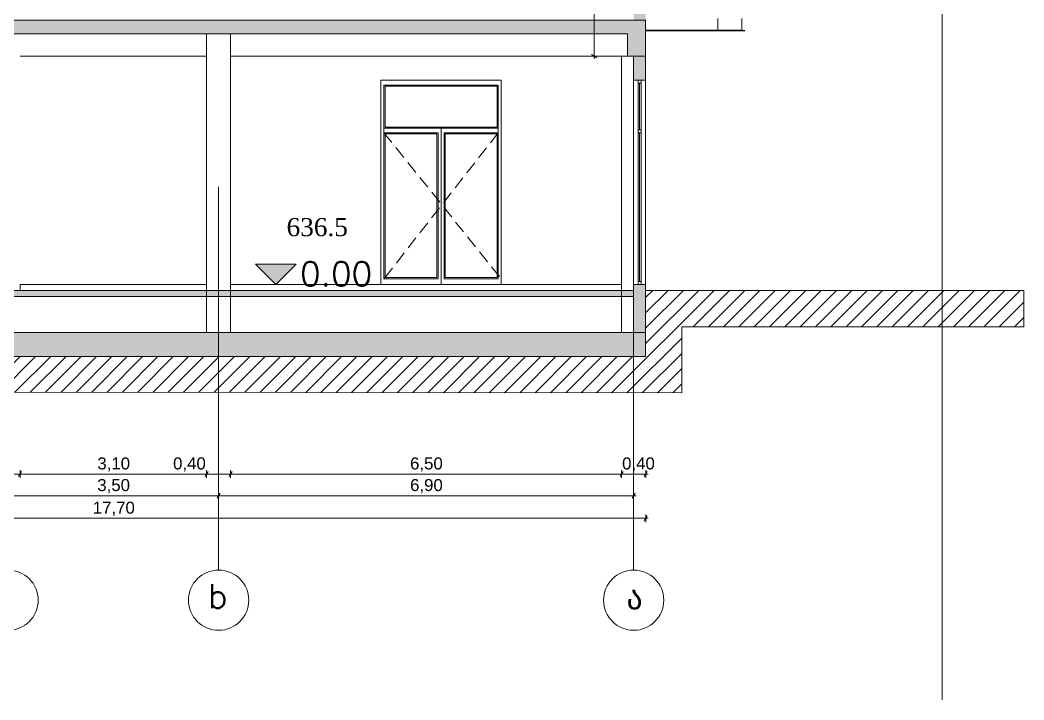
# Model space of a CAD drawing. Header units: metres. Extents: x 476297 to 476657, y 4620828 to 4621206.
# Drawn here: x 476639.31 to 476655.99, y 4621104.09 to 4621115.4 of the extents above; entities that cross this region are included whole.
import ezdxf

# ---------------------------------------------------------------- set-up
doc = ezdxf.new("R2010")
doc.units = ezdxf.units.M
doc.header["$MEASUREMENT"] = 0
doc.linetypes.add('Hidden Line', pattern=[0.3175, 0.211667, -0.105833])
for name, color, linetype in [('0_0 Architecture', 7, 'Continuous'), ('0_Pen_No__1', 7, 'Continuous'), ('0_Pen_No__250', 7, 'Continuous'), ('2D Drafting - General_Pen_No__250', 7, 'Continuous'), ('2D Drafting - General_Pen_No__250_Pen_No__7', 7, 'Continuous'), ('2D Drafting - General_Pen_No__7', 7, 'Continuous'), ('a-iataki_Pen_No__5_Pen_No__5', 7, 'Continuous'), ('Dimensioning - General', 7, 'Continuous'), ('gegmebi_Pen_No__7', 7, 'Continuous'), ('kar-panjara_Pen_No__7', 7, 'Continuous'), ('New2D Drafting - General_Pen_No__7', 7, 'Continuous'), ('NewNew_piketebi_Pen_No__7', 7, 'Continuous'), ('NewStructural - Bearing', 7, 'Continuous'), ('Structural - Bearing', 7, 'Continuous'), ('zoma', 7, 'Continuous'), ('zoma_Pen_No__1', 7, 'Continuous'), ('zoma_Pen_No__5_Pen_No__5', 7, 'Continuous')]:
    doc.layers.add(name, color=color, linetype=linetype)
doc.styles.add('GENERATED_STYLE_2', font='arial.ttf')
doc.styles.add('GENERATED_STYLE_6', font='times.ttf')
doc.styles.add('GENERATED_STYLE_7', font='sylfaen.ttf')
doc.dimstyles.new('GENERATED_STYLE__1', dxfattribs={"dimtxt": 0.2, "dimasz": 0.064421, "dimexe": 0.18, "dimexo": 0.003, "dimgap": 0.09, "dimtad": 1, "dimtih": 1, "dimtoh": 1, "dimzin": 0, "dimdsep": 46, "dimtxsty": 'GENERATED_STYLE_2', "dimblk": 'ARROWHEAD_2', "dimblk1": 'ARROWHEAD_2', "dimblk2": 'ARROWHEAD_2', "dimcen": 0.09, "dimclrd": 142, "dimclre": 142, "dimclrt": 142, "dimadec": 0, "dimazin": 0, "dimtfac": 1, "dimtdec": 4, "dimtmove": 0, "dimatfit": 3, "dimfxl": 1, "dimtolj": 1, "dimtzin": 0, "dimarcsym": 0})
doc.dimstyles.new('GENERATED_STYLE__2', dxfattribs={"dimtxt": 0.2, "dimasz": 0.064421, "dimexe": 0.18, "dimexo": 0.003, "dimgap": 0.09, "dimtad": 1, "dimtih": 1, "dimtoh": 1, "dimzin": 0, "dimdsep": 46, "dimtxsty": 'GENERATED_STYLE_2', "dimblk": 'ARROWHEAD_2', "dimblk1": 'ARROWHEAD_2', "dimblk2": 'ARROWHEAD_2', "dimcen": 0.09, "dimclrd": 142, "dimclre": 142, "dimclrt": 142, "dimadec": 0, "dimazin": 0, "dimtfac": 1, "dimtdec": 4, "dimtmove": 2, "dimatfit": 3, "dimfxl": 1, "dimtolj": 1, "dimtzin": 0, "dimarcsym": 0})
doc.dimstyles.new('GENERATED_STYLE__4', dxfattribs={"dimtxt": 0.1, "dimasz": 0.068641, "dimexe": 0.18, "dimexo": 0.0625, "dimgap": 0.09, "dimtad": 1, "dimzin": 0, "dimdsep": 46, "dimtxsty": 'GENERATED_STYLE_2', "dimblk": 'ARROWHEAD_2', "dimblk1": 'ARROWHEAD_2', "dimblk2": 'ARROWHEAD_2', "dimcen": 0.09, "dimse1": 1, "dimse2": 1, "dimclrd": 142, "dimclre": 142, "dimclrt": 142, "dimadec": 0, "dimazin": 0, "dimtfac": 1, "dimtdec": 4, "dimtmove": 0, "dimatfit": 3, "dimfxl": 1, "dimtolj": 1, "dimtzin": 0, "dimarcsym": 0})

# ---------------------------------------------------------------- blocks, each defined once
blk = doc.blocks.new('*D128', base_point=(476844.527, 4621385.791))
at = {"layer": 'Dimensioning - General', "color": 142, "linetype": 'Continuous', "lineweight": 0, "transparency": 16777216}
for p, q in [((476648.852, 4621118.003), (476648.852, 4621121.203)), ((476648.807, 4621118.029), (476648.897, 4621117.977)), ((476648.852, 4621114.803), (476648.852, 4621118.003)), ((476648.807, 4621114.829), (476648.897, 4621114.777)), ((476648.852, 4621114.759), (476648.852, 4621114.803))]:
    blk.add_line(p, q, dxfattribs=at)
at = {"layer": 'Dimensioning - General', "color": 142, "lineweight": 0, "transparency": 16777216, "insert": (476648.832, 4621116.27), "char_height": 0.1, "attachment_point": 7, "rotation": 90, "style": 'GENERATED_STYLE_2'}
blk.add_mtext('\\A1;{\\pql;\\fArial CYR|b0|i0|c204|p34;3,20}', dxfattribs=at)
blk = doc.blocks.new('ARROWHEAD_2')
at = {"color": 0, "linetype": 'Continuous', "lineweight": 0}
for p, q in [((0, 0), (-1, 0)), ((-0.38, -0.66), (0.38, 0.66))]:
    blk.add_line(p, q, dxfattribs=at)
blk = doc.blocks.new('*D131', base_point=(476844.527, 4621385.791))
at = {"layer": 'zoma', "color": 142, "linetype": 'Continuous', "lineweight": 0, "transparency": 16777216}
for p, q in [((476632.165, 4621107.489), (476632.207, 4621107.489)), ((476632.231, 4621107.532), (476632.182, 4621107.447)), ((476632.207, 4621107.426), (476632.207, 4621107.553)), ((476632.207, 4621107.489), (476639.107, 4621107.489)), ((476639.131, 4621107.532), (476639.082, 4621107.447)), ((476639.107, 4621107.426), (476639.107, 4621107.553)), ((476639.107, 4621107.489), (476642.606, 4621107.489))]:
    blk.add_line(p, q, dxfattribs=at)
at = {"layer": 'zoma', "color": 142, "lineweight": 0, "transparency": 16777216, "insert": (476635.391, 4621107.529), "char_height": 0.2, "attachment_point": 7, "style": 'GENERATED_STYLE_2'}
blk.add_mtext('\\A1;{\\pql;\\fArial CYR|b0|i0|c204|p34;6,90}', dxfattribs=at)
blk = doc.blocks.new('*D132', base_point=(476844.527, 4621385.791))
at = {"layer": 'zoma', "color": 142, "linetype": 'Continuous', "lineweight": 0, "transparency": 16777216}
for p, q in [((476639.131, 4621107.532), (476639.082, 4621107.447)), ((476639.107, 4621107.489), (476642.606, 4621107.489)), ((476642.631, 4621107.532), (476642.582, 4621107.447)), ((476642.606, 4621107.426), (476642.606, 4621107.553))]:
    blk.add_line(p, q, dxfattribs=at)
at = {"layer": 'zoma', "color": 142, "lineweight": 0, "transparency": 16777216, "insert": (476640.59, 4621107.529), "char_height": 0.2, "attachment_point": 7, "style": 'GENERATED_STYLE_2'}
blk.add_mtext('\\A1;{\\pql;\\fArial CYR|b0|i0|c204|p34;3,50}', dxfattribs=at)
blk = doc.blocks.new('*D133', base_point=(476844.527, 4621385.791))
at = {"layer": 'zoma', "color": 142, "linetype": 'Continuous', "lineweight": 0, "transparency": 16777216}
for p, q in [((476642.631, 4621107.532), (476642.582, 4621107.447)), ((476642.606, 4621107.426), (476642.606, 4621107.553)), ((476642.606, 4621107.489), (476649.506, 4621107.489)), ((476649.482, 4621107.447), (476649.531, 4621107.532)), ((476649.506, 4621107.426), (476649.506, 4621107.553)), ((476649.506, 4621107.489), (476649.548, 4621107.489))]:
    blk.add_line(p, q, dxfattribs=at)
at = {"layer": 'zoma', "color": 142, "lineweight": 0, "transparency": 16777216, "insert": (476645.79, 4621107.529), "char_height": 0.2, "attachment_point": 7, "style": 'GENERATED_STYLE_2'}
blk.add_mtext('\\A1;{\\pql;\\fArial CYR|b0|i0|c204|p34;6,90}', dxfattribs=at)
blk = doc.blocks.new('*D136', base_point=(476844.527, 4621385.791))
at = {"layer": 'zoma', "color": 142, "linetype": 'Continuous', "lineweight": 0, "transparency": 16777216}
for p, q in [((476632.41, 4621107.849), (476638.907, 4621107.849)), ((476638.931, 4621107.892), (476638.882, 4621107.807)), ((476638.907, 4621107.786), (476638.907, 4621107.913)), ((476638.907, 4621107.849), (476639.307, 4621107.849)), ((476639.332, 4621107.892), (476639.283, 4621107.807))]:
    blk.add_line(p, q, dxfattribs=at)
blk = doc.blocks.new('*D137', base_point=(476844.527, 4621385.791))
at = {"layer": 'zoma', "color": 142, "linetype": 'Continuous', "lineweight": 0, "transparency": 16777216}
for p, q in [((476638.907, 4621107.849), (476639.307, 4621107.849)), ((476639.332, 4621107.892), (476639.283, 4621107.807)), ((476639.307, 4621107.786), (476639.307, 4621107.913)), ((476639.307, 4621107.849), (476642.407, 4621107.849)), ((476642.431, 4621107.892), (476642.382, 4621107.807)), ((476642.407, 4621107.786), (476642.407, 4621107.913))]:
    blk.add_line(p, q, dxfattribs=at)
at = {"layer": 'zoma', "color": 142, "lineweight": 0, "transparency": 16777216, "char_height": 0.2, "attachment_point": 7, "style": 'GENERATED_STYLE_2'}
for s, insert in [('\\A1;{\\pql;\\fArial CYR|b0|i0|c204|p34;3,10}', (476640.591, 4621107.889)), ('\\A1;{\\pql;\\fArial CYR|b0|i0|c204|p34;0,40}', (476641.85, 4621107.889))]:
    blk.add_mtext(s, dxfattribs=dict(at, insert=insert))
blk = doc.blocks.new('*D138', base_point=(476844.527, 4621385.791))
at = {"layer": 'zoma', "color": 142, "linetype": 'Continuous', "lineweight": 0, "transparency": 16777216}
for p, q in [((476642.431, 4621107.892), (476642.382, 4621107.807)), ((476642.407, 4621107.786), (476642.407, 4621107.913)), ((476642.407, 4621107.849), (476642.807, 4621107.849)), ((476642.831, 4621107.892), (476642.782, 4621107.807)), ((476642.807, 4621107.786), (476642.807, 4621107.913))]:
    blk.add_line(p, q, dxfattribs=at)
blk = doc.blocks.new('*D139', base_point=(476844.527, 4621385.791))
at = {"layer": 'zoma', "color": 142, "linetype": 'Continuous', "lineweight": 0, "transparency": 16777216}
for p, q in [((476642.831, 4621107.892), (476642.782, 4621107.807)), ((476642.807, 4621107.786), (476642.807, 4621107.913)), ((476642.807, 4621107.849), (476649.306, 4621107.849)), ((476649.331, 4621107.892), (476649.282, 4621107.807))]:
    blk.add_line(p, q, dxfattribs=at)
at = {"layer": 'zoma', "color": 142, "lineweight": 0, "transparency": 16777216, "insert": (476645.79, 4621107.889), "char_height": 0.2, "attachment_point": 7, "style": 'GENERATED_STYLE_2'}
blk.add_mtext('\\A1;{\\pql;\\fArial CYR|b0|i0|c204|p34;6,50}', dxfattribs=at)
blk = doc.blocks.new('*D140', base_point=(476844.527, 4621385.791))
at = {"layer": 'zoma', "color": 142, "linetype": 'Continuous', "lineweight": 0, "transparency": 16777216}
for p, q in [((476642.807, 4621107.849), (476649.306, 4621107.849)), ((476649.331, 4621107.892), (476649.282, 4621107.807)), ((476649.306, 4621107.786), (476649.306, 4621107.913)), ((476649.306, 4621107.849), (476649.707, 4621107.849)), ((476649.682, 4621107.807), (476649.731, 4621107.892)), ((476649.707, 4621107.786), (476649.707, 4621107.913)), ((476649.707, 4621107.849), (476649.748, 4621107.849))]:
    blk.add_line(p, q, dxfattribs=at)
at = {"layer": 'zoma', "color": 142, "lineweight": 0, "transparency": 16777216, "insert": (476649.315, 4621107.889), "char_height": 0.2, "attachment_point": 7, "style": 'GENERATED_STYLE_2'}
blk.add_mtext('\\A1;{\\pql;\\fArial CYR|b0|i0|c204|p34;0,40}', dxfattribs=at)
blk = doc.blocks.new('*D141', base_point=(476844.527, 4621385.791))
at = {"layer": 'zoma', "color": 142, "linetype": 'Continuous', "lineweight": 0, "transparency": 16777216}
for p, q in [((476632.007, 4621107.113), (476631.965, 4621107.113)), ((476632.031, 4621107.155), (476631.982, 4621107.07)), ((476632.007, 4621107.176), (476632.007, 4621107.049)), ((476649.707, 4621107.113), (476632.007, 4621107.113)), ((476649.682, 4621107.07), (476649.731, 4621107.155)), ((476649.707, 4621107.176), (476649.707, 4621107.049)), ((476649.748, 4621107.113), (476649.707, 4621107.113))]:
    blk.add_line(p, q, dxfattribs=at)
at = {"layer": 'zoma', "color": 142, "lineweight": 0, "transparency": 16777216, "insert": (476640.515, 4621107.153), "char_height": 0.2, "attachment_point": 7, "style": 'GENERATED_STYLE_2'}
blk.add_mtext('\\A1;{\\pql;\\fArial CYR|b0|i0|c204|p34;17,70}', dxfattribs=at)

msp = doc.modelspace()

# ---------------------------------------------------------------- hatches: boundary and pattern name
at = {"layer": '0_0 Architecture', "linetype": 'Continuous', "lineweight": 0}
msp.add_hatch(color=250, dxfattribs=at).paths.add_polyline_path([(476632.007, 4621110.203), (476649.706, 4621110.203), (476649.706, 4621109.803), (476632.007, 4621109.803)])
at = {"layer": '0_Pen_No__250', "linetype": 'Continuous', "lineweight": 0}
msp.add_hatch(color=142, dxfattribs=at).paths.add_polyline_path([(476643.558, 4621111.003), (476643.895, 4621111.34), (476643.22, 4621111.34)])
at = {"layer": '2D Drafting - General_Pen_No__250', "linetype": 'Continuous', "lineweight": 0}
for points in [[(476632.207, 4621115.403), (476632.306, 4621115.403), (476649.706, 4621115.403), (476649.706, 4621114.803), (476649.406, 4621114.803), (476649.406, 4621115.172), (476632.306, 4621115.172), (476632.306, 4621114.803), (476632.006, 4621114.803), (476632.006, 4621115.403)], [(476632.207, 4621110.903), (476632.207, 4621110.803), (476649.507, 4621110.803), (476649.507, 4621110.903)], [(476649.506, 4621110.803), (476649.506, 4621110.723), (476649.506, 4621110.803)]]:
    msp.add_hatch(color=7, dxfattribs=at).paths.add_polyline_path(points)
at = {"layer": '2D Drafting - General_Pen_No__250_Pen_No__7', "linetype": 'Continuous', "lineweight": 0}
for color, points in [(7, [(476649.706, 4621115.403), (476649.706, 4621118.003), (476649.506, 4621118.003), (476649.506, 4621115.403)]), (154, [(476649.706, 4621114.403), (476649.506, 4621114.403), (476649.506, 4621114.803), (476649.706, 4621114.803)]), (154, [(476649.706, 4621110.203), (476649.506, 4621110.203), (476649.506, 4621111.003), (476649.706, 4621111.003)])]:
    msp.add_hatch(color=color, dxfattribs=at).paths.add_polyline_path(points)
at = {"layer": 'New2D Drafting - General_Pen_No__7', "linetype": 'Continuous', "lineweight": 0}
h = msp.add_hatch(dxfattribs=at)
h.set_pattern_fill('MASONRY_BLOCK', style=0, pattern_type=2)
h.set_pattern_definition([(45, (476844.52715, 4621385.79104), (-0.12727922, 0.12727922), [])])
h.paths.add_polyline_path([(476625.907, 4621114.668), (476625.907, 4621115.403), (476632.007, 4621115.403), (476632.007, 4621109.803), (476649.706, 4621109.803), (476649.706, 4621110.903), (476655.995, 4621110.903), (476655.995, 4621110.299), (476650.307, 4621110.299), (476650.307, 4621109.2), (476631.367, 4621109.216), (476631.369, 4621114.666)])

# ---------------------------------------------------------------- linework, layer by layer
at = {"layer": '0_0 Architecture', "color": 7, "linetype": 'Continuous', "lineweight": 0, "flags": 128}
msp.add_lwpolyline([(476632.007, 4621110.203), (476649.706, 4621110.203), (476649.706, 4621109.803), (476632.007, 4621109.803)], close=True, dxfattribs=at)
at = {"layer": '0_Pen_No__1', "color": 7, "linetype": 'Continuous', "lineweight": 0, "flags": 128}
for points in [[(476643.558, 4621111.003), (476643.22, 4621111.34), (476643.558, 4621111.34)], [(476643.558, 4621111.003), (476643.895, 4621111.34), (476643.558, 4621111.34)], [(476644.82, 4621111.004), (476643.22, 4621111.004)]]:
    msp.add_lwpolyline(points, dxfattribs=at)
at = {"layer": '0_Pen_No__250', "color": 142, "linetype": 'Continuous', "lineweight": 0, "flags": 128}
msp.add_lwpolyline([(476643.558, 4621111.003), (476643.895, 4621111.34), (476643.22, 4621111.34)], close=True, dxfattribs=at)
at = {"layer": '2D Drafting - General_Pen_No__250', "color": 7, "linetype": 'Continuous', "lineweight": 0, "flags": 128}
for points in [[(476632.207, 4621115.403), (476632.306, 4621115.403), (476649.706, 4621115.403), (476649.706, 4621114.803), (476649.406, 4621114.803), (476649.406, 4621115.172), (476632.306, 4621115.172), (476632.306, 4621114.803), (476632.006, 4621114.803), (476632.006, 4621115.403)], [(476632.207, 4621110.903), (476632.207, 4621110.803), (476649.507, 4621110.803), (476649.507, 4621110.903)], [(476649.506, 4621110.803), (476649.506, 4621110.723), (476649.506, 4621110.803)]]:
    msp.add_lwpolyline(points, close=True, dxfattribs=at)
at = {"layer": '2D Drafting - General_Pen_No__250_Pen_No__7', "color": 7, "linetype": 'Continuous', "lineweight": 0, "flags": 128}
for points in [[(476649.706, 4621114.403), (476649.506, 4621114.403), (476649.506, 4621114.803), (476649.706, 4621114.803)], [(476649.706, 4621110.203), (476649.506, 4621110.203), (476649.506, 4621111.003), (476649.706, 4621111.003)]]:
    msp.add_lwpolyline(points, close=True, dxfattribs=at)
at = {"layer": '2D Drafting - General_Pen_No__7', "color": 252, "linetype": 'Continuous', "lineweight": 0, "flags": 128}
msp.add_lwpolyline([(476645.306, 4621114.403), (476647.306, 4621114.403), (476647.306, 4621111.003), (476645.306, 4621111.003)], close=True, dxfattribs=at)
for points in [[(476646.256, 4621113.529), (476646.256, 4621111.097), (476645.356, 4621111.097), (476645.356, 4621114.322)], [(476646.356, 4621113.529), (476646.356, 4621111.097), (476647.256, 4621111.097), (476647.256, 4621114.322), (476645.356, 4621114.322)], [(476647.236, 4621113.623), (476647.236, 4621114.302), (476645.376, 4621114.302)], [(476645.376, 4621114.302), (476645.376, 4621113.623)], [(476646.306, 4621113.603), (476646.306, 4621112.453), (476646.306, 4621111.003)], [(476645.376, 4621113.51), (476645.376, 4621111.117), (476646.236, 4621111.117), (476646.236, 4621113.51)], [(476646.376, 4621113.51), (476646.376, 4621111.117), (476647.236, 4621111.117), (476647.236, 4621113.51)]]:
    msp.add_lwpolyline(points, dxfattribs=at)
at = {"layer": '2D Drafting - General_Pen_No__7', "color": 252, "linetype": 'Hidden Line', "lineweight": 0, "flags": 128}
for points in [[(476645.356, 4621113.529), (476647.306, 4621111.097)], [(476647.256, 4621113.529), (476645.356, 4621111.097)]]:
    msp.add_lwpolyline(points, dxfattribs=at)
at = {"layer": 'gegmebi_Pen_No__7', "color": 251, "linetype": 'Continuous', "lineweight": 0}
for p, q in [((476639.306, 4621114.803), (476642.406, 4621114.803)), ((476642.806, 4621114.803), (476649.306, 4621114.803))]:
    msp.add_line(p, q, dxfattribs=at)
at = {"layer": 'gegmebi_Pen_No__7', "color": 7, "linetype": 'Continuous', "lineweight": 0}
for p, q in [((476649.606, 4621114.353), (476649.606, 4621113.578)), ((476649.606, 4621113.528), (476649.606, 4621111.053))]:
    msp.add_line(p, q, dxfattribs=at)
at = {"layer": 'gegmebi_Pen_No__7', "color": 252, "linetype": 'Continuous', "lineweight": 0}
for p, q in [((476645.356, 4621113.603), (476647.256, 4621113.603)), ((476645.376, 4621113.623), (476647.236, 4621113.623)), ((476645.356, 4621113.529), (476646.256, 4621113.529)), ((476645.376, 4621113.51), (476646.236, 4621113.51)), ((476646.356, 4621113.529), (476647.256, 4621113.529)), ((476646.376, 4621113.51), (476647.236, 4621113.51))]:
    msp.add_line(p, q, dxfattribs=at)
at = {"layer": 'gegmebi_Pen_No__7', "color": 7, "linetype": 'Continuous', "lineweight": 0, "flags": 128}
for points in [[(476649.581, 4621114.403), (476649.631, 4621114.403), (476649.631, 4621111.003), (476649.581, 4621111.003)], [(476649.581, 4621114.353), (476649.631, 4621114.353), (476649.631, 4621114.403), (476649.581, 4621114.403)], [(476649.581, 4621113.528), (476649.631, 4621113.528), (476649.631, 4621113.578), (476649.581, 4621113.578)], [(476639.307, 4621110.903), (476642.406, 4621110.903), (476642.406, 4621111.003), (476639.307, 4621111.003)], [(476642.806, 4621110.903), (476649.306, 4621110.903), (476649.306, 4621111.003), (476642.806, 4621111.003)], [(476649.581, 4621111.003), (476649.631, 4621111.003), (476649.631, 4621111.053), (476649.581, 4621111.053)]]:
    msp.add_lwpolyline(points, close=True, dxfattribs=at)
msp.add_lwpolyline([(476640.926, 4621110.903), (476640.926, 4621110.903)], dxfattribs=at)
at = {"layer": 'kar-panjara_Pen_No__7', "color": 7, "linetype": 'Continuous', "lineweight": 0, "flags": 128}
for points in [[(476642.806, 4621115.173), (476642.806, 4621110.203), (476642.406, 4621110.203), (476642.406, 4621115.173)], [(476649.706, 4621114.803), (476649.706, 4621110.203), (476649.306, 4621110.203), (476649.306, 4621114.803)], [(476649.706, 4621114.403), (476649.506, 4621114.403), (476649.506, 4621111.003), (476649.706, 4621111.003)]]:
    msp.add_lwpolyline(points, close=True, dxfattribs=at)
at = {"layer": 'New2D Drafting - General_Pen_No__7', "color": 7, "linetype": 'Continuous', "lineweight": 0, "flags": 128}
msp.add_lwpolyline([(476625.907, 4621114.668), (476625.907, 4621115.403), (476632.007, 4621115.403), (476632.007, 4621109.803), (476649.706, 4621109.803), (476649.706, 4621110.903), (476655.995, 4621110.903), (476655.995, 4621110.299), (476650.307, 4621110.299), (476650.307, 4621109.2), (476631.367, 4621109.216), (476631.369, 4621114.666)], close=True, dxfattribs=at)
at = {"layer": 'NewStructural - Bearing', "color": 1, "linetype": 'Continuous', "lineweight": 0}
msp.add_line((476654.637, 4621127.728), (476654.637, 4621104.091), dxfattribs=at)
at = {"layer": 'Structural - Bearing', "color": 7, "linetype": 'Continuous', "lineweight": 0}
for p, q in [((476650.906, 4621115.236), (476650.906, 4621115.427)), ((476651.307, 4621115.236), (476651.307, 4621115.427)), ((476649.706, 4621115.236), (476650.906, 4621115.236)), ((476649.706, 4621115.232), (476650.911, 4621115.232)), ((476649.706, 4621115.228), (476650.948, 4621115.228)), ((476649.706, 4621115.224), (476650.953, 4621115.224)), ((476649.706, 4621115.222), (476650.953, 4621115.222)), ((476650.907, 4621115.235), (476650.906, 4621115.236)), ((476650.906, 4621115.236), (476651.307, 4621115.236)), ((476650.906, 4621115.232), (476651.311, 4621115.232)), ((476650.906, 4621115.228), (476651.349, 4621115.228)), ((476650.906, 4621115.224), (476651.353, 4621115.224)), ((476650.906, 4621115.222), (476651.353, 4621115.222)), ((476650.908, 4621115.233), (476650.907, 4621115.235)), ((476650.91, 4621115.233), (476650.908, 4621115.233)), ((476650.911, 4621115.232), (476650.91, 4621115.233)), ((476650.948, 4621115.228), (476650.911, 4621115.232)), ((476650.95, 4621115.228), (476650.948, 4621115.228)), ((476650.951, 4621115.227), (476650.95, 4621115.228)), ((476650.952, 4621115.226), (476650.951, 4621115.227)), ((476650.953, 4621115.224), (476650.952, 4621115.226)), ((476650.953, 4621115.222), (476650.953, 4621115.224)), ((476651.307, 4621115.235), (476651.307, 4621115.236)), ((476651.308, 4621115.233), (476651.307, 4621115.235)), ((476651.31, 4621115.233), (476651.308, 4621115.233)), ((476651.311, 4621115.232), (476651.31, 4621115.233)), ((476651.349, 4621115.228), (476651.311, 4621115.232)), ((476651.35, 4621115.228), (476651.349, 4621115.228)), ((476651.352, 4621115.227), (476651.35, 4621115.228)), ((476651.353, 4621115.226), (476651.352, 4621115.227)), ((476651.353, 4621115.224), (476651.353, 4621115.226)), ((476651.353, 4621115.222), (476651.353, 4621115.224))]:
    msp.add_line(p, q, dxfattribs=at)
at = {"layer": 'zoma_Pen_No__5_Pen_No__5', "color": 142, "linetype": 'Continuous', "lineweight": 0}
for p, q in [((476642.607, 4621112.628), (476642.607, 4621106.245)), ((476649.507, 4621112.628), (476649.507, 4621106.245))]:
    msp.add_line(p, q, dxfattribs=at)
for centre in [(476639.107, 4621105.751), (476642.607, 4621105.751), (476649.507, 4621105.751)]:
    msp.add_circle(centre, 0.501, dxfattribs=at)

# ---------------------------------------------------------------- texts
at = {"layer": 'a-iataki_Pen_No__5_Pen_No__5', "color": 142, "linetype": 'Continuous', "lineweight": 0, "insert": (476642.756, 4621106.019), "char_height": 0.4, "attachment_point": 3}
msp.add_mtext('\\A1;{\\pqr;\\Ftxt.shx;b}', dxfattribs=at)
at = {"layer": 'a-iataki_Pen_No__5_Pen_No__5', "color": 142, "linetype": 'Continuous', "lineweight": 0, "insert": (476649.656, 4621106), "char_height": 0.4, "attachment_point": 3, "style": 'GENERATED_STYLE_7'}
msp.add_mtext('\\A1;{\\pqr;\\fSylfaen|b0|i0|c0|p18;ა}', dxfattribs=at)
at = {"layer": 'NewNew_piketebi_Pen_No__7', "color": 1, "linetype": 'Continuous', "lineweight": 0, "insert": (476643.737, 4621111.955), "char_height": 0.3, "attachment_point": 4, "style": 'GENERATED_STYLE_6'}
msp.add_mtext('\\A1;{\\pql;\\fTimes New Roman|b0|i0|c0|p18;6\\fTimes New Roman|b0|i0|c0|p18;36\\fTimes New Roman|b0|i0|c0|p18;.\\fTimes New Roman|b0|i0|c0|p18;5}', dxfattribs=at)
at = {"layer": 'zoma_Pen_No__1', "color": 142, "linetype": 'Continuous', "lineweight": 0, "insert": (476643.96, 4621110.98), "char_height": 0.4, "attachment_point": 7, "rotation": 0.014}
msp.add_mtext('\\A1;{\\pql;\\Ftxt.shx;0\\Ftxt.shx;.00}', dxfattribs=at)

# ---------------------------------------------------------------- dimensions: what is measured, and where the dimension line sits
at = {"layer": 'Dimensioning - General', "color": 142, "linetype": 'Continuous', "lineweight": 0}
dim = msp.add_linear_dim(base=(476648.852, 4621118.003), p1=(476649.406, 4621114.803), p2=(476649.306, 4621118.003), angle=90, dimstyle='GENERATED_STYLE__4', dxfattribs=at)
dim.commit()
dim.dimension.update_dxf_attribs({"geometry": '*D128', "text_midpoint": (476648.782, 4621116.4), "dimtype": 160, "text_rotation": 90})
at = {"layer": 'zoma', "color": 142, "linetype": 'Continuous', "lineweight": 0}
dim = msp.add_linear_dim(base=(476632.007, 4621107.113), p1=(476649.707, 4621111.003), p2=(476632.007, 4621111.003), angle=180, dimstyle='GENERATED_STYLE__1', dxfattribs=at)
dim.commit()
dim.dimension.update_dxf_attribs({"geometry": '*D141', "text_midpoint": (476640.851, 4621107.253), "dimtype": 160})
for base, p1, p2, dimstyle, picture, middle in [((476649.306, 4621107.849), (476642.807, 4621107.849), (476649.306, 4621111.003), 'GENERATED_STYLE__1', '*D139', (476646.05, 4621107.989)), ((476649.707, 4621107.849), (476649.306, 4621111.003), (476649.707, 4621111.003), 'GENERATED_STYLE__2', '*D140', (476649.575, 4621107.989)), ((476639.307, 4621107.849), (476638.907, 4621110.353), (476639.307, 4621110.353), 'GENERATED_STYLE__1', '*D136', (476638.61, 4621107.989)), ((476642.407, 4621107.849), (476639.307, 4621110.353), (476642.407, 4621107.849), 'GENERATED_STYLE__1', '*D137', (476640.851, 4621107.989)), ((476642.807, 4621107.849), (476642.407, 4621107.849), (476642.807, 4621107.849), 'GENERATED_STYLE__1', '*D138', (476642.11, 4621107.989)), ((476639.107, 4621107.489), (476632.207, 4621107.489), (476639.107, 4621106.252), 'GENERATED_STYLE__1', '*D131', (476635.65, 4621107.629)), ((476642.606, 4621107.489), (476639.107, 4621106.252), (476642.606, 4621107.489), 'GENERATED_STYLE__1', '*D132', (476640.85, 4621107.629)), ((476649.506, 4621107.489), (476642.606, 4621107.489), (476649.506, 4621107.489), 'GENERATED_STYLE__1', '*D133', (476646.05, 4621107.629))]:
    dim = msp.add_linear_dim(base=base, p1=p1, p2=p2, dimstyle=dimstyle, dxfattribs=at)
    dim.commit()
    dim.dimension.update_dxf_attribs({"geometry": picture, "text_midpoint": middle, "dimtype": 160})

doc.saveas('drawing.dxf')
